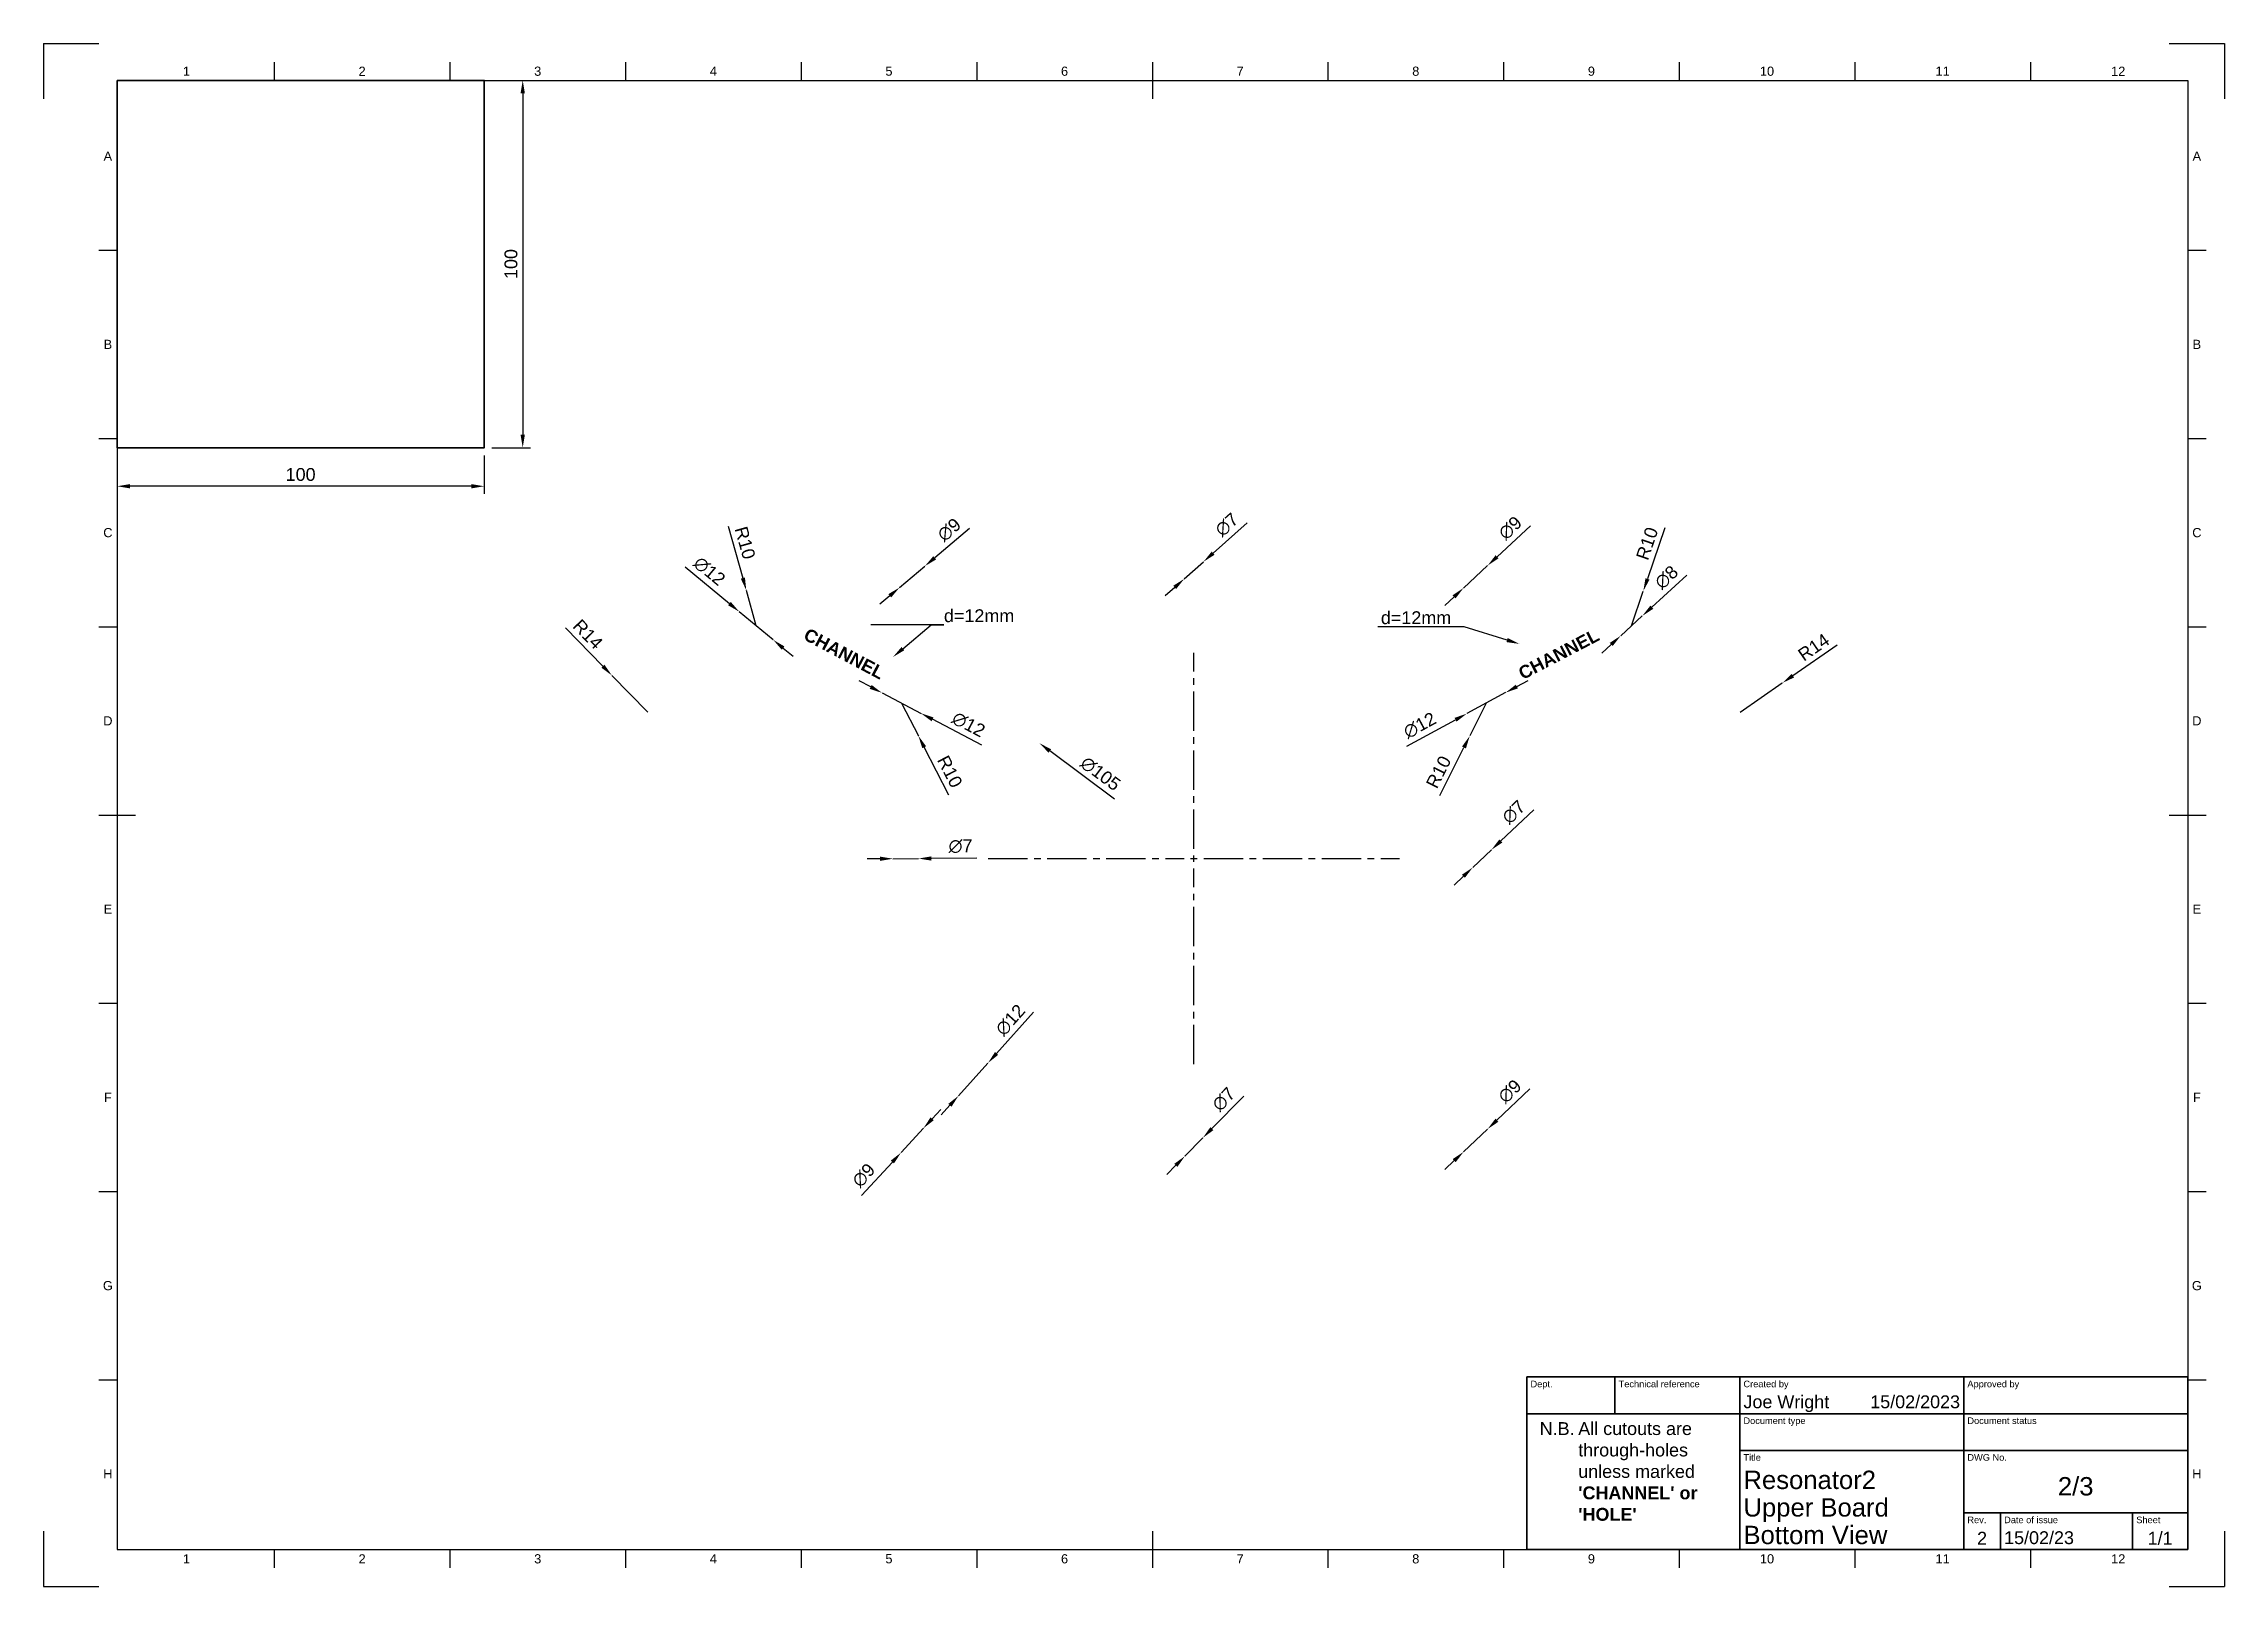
# Paper-space layout 'Sheet1' of a CAD drawing. Header units: millimetres. Extents: x 0 to 594, y 0 to 420.
import ezdxf
from ezdxf import colors
from ezdxf.entities.mleader import LeaderData, LeaderLine
from ezdxf.enums import TextEntityAlignment as Align
from ezdxf.math import Vec2, Vec3

# ---------------------------------------------------------------- set-up
doc = ezdxf.new("R2010")
doc.units = ezdxf.units.MM
doc.header["$LTSCALE"] = 0.75
doc.linetypes.add('CENTER2', pattern=[28.575, 19.05, -3.175, 3.175, -3.175])
for name, color, linetype, lineweight in [('BORDER', 7, 'Continuous', 25), ('FD_Dimensions', 7, 'Continuous', 25), ('Leaders', 7, 'Continuous', 25), ('Notes', 7, 'Continuous', 25), ('Sketch1', 7, 'Continuous', 35), ('Smart Centers', 7, 'CENTER2', 25), ('TITLEBLOCK', 7, 'Continuous', 35)]:
    doc.layers.add(name, color=color, linetype=linetype, lineweight=lineweight)
doc.styles.add('FusionTitle', font='Arial.ttf')
doc.styles.get("Standard").update_dxf_attribs({"font": 'Arial.ttf'})
doc.dimstyles.new('Dim-ISO-25', dxfattribs={"dimtxt": 3.5, "dimasz": 3.5, "dimexe": 2.1, "dimexo": 2.1, "dimgap": 1.4, "dimtad": 1, "dimzin": 12, "dimdsep": 46, "dimtxsty": 'Standard', "dimcen": 0, "dimazin": 3, "dimtp": 0.1, "dimtm": 0.1, "dimtfac": 0.714286, "dimtmove": 0, "dimatfit": 3, "dimfxl": 1, "dimtzin": 12, "dimarcsym": 0})

# ---------------------------------------------------------------- blocks, each defined once
blk = doc.blocks.new('ISO_TITLEBLOCK')
at = {"layer": 'TITLEBLOCK'}
for p, q in [((0, 47), (-180, 47)), ((-180, 47), (-180, 0)), ((-156, 37), (-156, 47)), ((-122, 0), (-122, 47)), ((-61, 0), (-61, 47)), ((0, 0), (0, 47)), ((-180, 37), (0, 37)), ((-122, 27), (0, 27)), ((-61, 10), (0, 10)), ((-51, 0), (-51, 10)), ((-15, 0), (-15, 10)), ((-180, 0), (0, 0))]:
    blk.add_line(p, q, dxfattribs=at)
at = {"layer": 'TITLEBLOCK', "style": 'FusionTitle'}
for s, p in [('Dept.', (-179, 46)), ('Technical reference', (-155, 46)), ('Created by', (-121, 46)), ('Approved by', (-60, 46)), ('Document type', (-121, 36)), ('Document status', (-60, 36)), ('Title', (-121, 26)), ('DWG No.', (-60, 26)), ('Rev.', (-60, 9)), ('Date of issue', (-50, 9)), ('Sheet', (-14, 9))]:
    blk.add_text(s, height=1.8, dxfattribs=at).set_placement(p, align=Align.TOP_LEFT)
for tag, height, p in [('DEPT', 3.5, (-179, 42)), ('TECHNICAL_REFERENCE', 3.5, (-155, 42)), ('CREATED_BY', 3.5, (-121, 42)), ('APPROVED_BY', 3.5, (-60, 42)), ('DOCUMENT_TYPE', 3.5, (-121, 32)), ('DOCUMENT_STATUS', 3.5, (-60, 32)), ('TITLE_1', 5, (-121, 21.5)), ('TITLE_2', 5, (-121, 14)), ('TITLE_3', 5, (-121, 6.5)), ('DATE_OF_ISSUE', 3.5, (-50, 5))]:
    blk.add_attdef(tag, text='', height=height, dxfattribs=at).set_placement(p, align=Align.TOP_LEFT)
for tag, p in [('CREATED_DATE', (-62, 42)), ('APPROVED_DATE', (-0.99, 42))]:
    blk.add_attdef(tag, text='', height=3.5, dxfattribs=at).set_placement(p, align=Align.TOP_RIGHT)
for tag, height, p in [('DRAWING_NUMBER', 5, (-30.5, 19.75)), ('REV', 3.5, (-56, 4.85)), ('SHEET', 3.5, (-7.5, 4.85))]:
    blk.add_attdef(tag, text='', height=height, dxfattribs=at).set_placement(p, align=Align.TOP_CENTER)
blk = doc.blocks.new('ISO_A2_SHEET')
at = {"layer": 'BORDER'}
for p, q in [((20, 410), (584, 410)), ((20, 410), (20, 10)), ((62.8335, 415), (62.8335, 410)), ((110.6668, 415), (110.6668, 410)), ((158.5001, 415), (158.5001, 410)), ((206.3334, 415), (206.3334, 410)), ((254.1667, 415), (254.1667, 410)), ((302, 415), (302, 405)), ((349.8333, 415), (349.8333, 410)), ((397.6666, 415), (397.6666, 410)), ((445.4999, 415), (445.4999, 410)), ((493.3332, 415), (493.3332, 410)), ((541.1665, 415), (541.1665, 410)), ((584, 410), (584, 10)), ((15, 363.75), (20, 363.75)), ((584, 363.75), (589, 363.75)), ((15, 312.5), (20, 312.5)), ((584, 312.5), (589, 312.5)), ((15, 261.25), (20, 261.25)), ((584, 261.25), (589, 261.25)), ((15, 210), (25, 210)), ((579, 210), (589, 210)), ((15, 158.75), (20, 158.75)), ((584, 158.75), (589, 158.75)), ((15, 107.5), (20, 107.5)), ((584, 107.5), (589, 107.5)), ((15, 56.25), (20, 56.25)), ((584, 56.25), (589, 56.25)), ((302, 15), (302, 5)), ((20, 10), (584, 10)), ((62.8335, 10), (62.8335, 5)), ((110.6668, 10), (110.6668, 5)), ((158.5001, 10), (158.5001, 5)), ((206.3334, 10), (206.3334, 5)), ((254.1667, 10), (254.1667, 5)), ((349.8333, 10), (349.8333, 5)), ((397.6666, 10), (397.6666, 5)), ((445.4999, 10), (445.4999, 5)), ((493.3332, 10), (493.3332, 5)), ((541.1665, 10), (541.1665, 5))]:
    blk.add_line(p, q, dxfattribs=at)
at = {"layer": 'Defpoints'}
for p, q in [((0, 420), (15, 420)), ((0, 420), (0, 405)), ((579, 420), (594, 420)), ((594, 420), (594, 405)), ((0, 15), (0, 0)), ((594, 15), (594, 0)), ((0, 0), (15, 0)), ((579, 0), (594, 0))]:
    blk.add_line(p, q, dxfattribs=at)
at = {"layer": 'BORDER', "style": 'FusionTitle'}
for s, p in [('1', (38.91685, 412.5)), ('2', (86.75015, 412.5)), ('3', (134.58345, 412.5)), ('4', (182.41675, 412.5)), ('5', (230.25005, 412.5)), ('6', (278.08335, 412.5)), ('7', (325.91665, 412.5)), ('8', (373.74995, 412.5)), ('9', (421.58325, 412.5)), ('10', (469.41655, 412.5)), ('11', (517.24985, 412.5)), ('12', (565.08315, 412.5)), ('A', (17.5, 389.375)), ('A', (586.5, 389.375)), ('B', (17.5, 338.125)), ('B', (586.5, 338.125)), ('C', (17.5, 286.875)), ('C', (586.5, 286.875)), ('D', (17.5, 235.625)), ('D', (586.5, 235.625)), ('E', (17.5, 184.375)), ('E', (586.5, 184.375)), ('F', (17.5, 133.125)), ('F', (586.5, 133.125)), ('G', (17.5, 81.875)), ('G', (586.5, 81.875)), ('H', (17.5, 30.625)), ('H', (586.5, 30.625)), ('1', (38.91685, 7.5)), ('2', (86.75015, 7.5)), ('3', (134.58345, 7.5)), ('4', (182.41675, 7.5)), ('5', (230.25005, 7.5)), ('6', (278.08335, 7.5)), ('7', (325.91665, 7.5)), ('8', (373.74995, 7.5)), ('9', (421.58325, 7.5)), ('10', (469.41655, 7.5)), ('11', (517.24985, 7.5)), ('12', (565.08315, 7.5))]:
    blk.add_text(s, height=2.5, dxfattribs=at).set_placement(p, align=Align.MIDDLE)
blk = doc.blocks.new('*D20')
at = {"layer": 'Defpoints', "color": 0, "transparency": 16777216}
for p in [(120, 410), (120, 310), (130.5, 310)]:
    blk.add_point(p, dxfattribs=at)
at = {"layer": 'FD_Dimensions', "color": 0, "lineweight": -2, "transparency": 16777216}
for p, q in [((122.1, 410), (132.6, 410)), ((130.5, 406.5), (130.5, 313.5)), ((122.1, 310), (132.6, 310))]:
    blk.add_line(p, q, dxfattribs=at)
at = {"layer": 'FD_Dimensions', "color": 0, "transparency": 16777216}
for points in [[(129.92, 406.5), (131.08, 406.5), (130.5, 410)], [(129.92, 313.5), (131.08, 313.5), (130.5, 310)]]:
    blk.add_solid(points, dxfattribs=at)
at = {"layer": 'FD_Dimensions', "color": 0, "transparency": 16777216, "insert": (127.31, 360), "char_height": 3.5, "attachment_point": 5, "rotation": 90}
blk.add_mtext('100', dxfattribs=at)
blk = doc.blocks.new('*D21')
at = {"layer": 'Defpoints', "color": 0, "transparency": 16777216}
for p in [(20, 310), (120, 310), (20, 299.5)]:
    blk.add_point(p, dxfattribs=at)
at = {"layer": 'FD_Dimensions', "color": 0, "lineweight": -2, "transparency": 16777216}
for p, q in [((20, 307.9), (20, 297.4)), ((120, 307.9), (120, 297.4)), ((116.5, 299.5), (23.5, 299.5))]:
    blk.add_line(p, q, dxfattribs=at)
at = {"layer": 'FD_Dimensions', "color": 0, "transparency": 16777216}
for points in [[(23.5, 300.08), (23.5, 298.92), (20, 299.5)], [(116.5, 300.08), (116.5, 298.92), (120, 299.5)]]:
    blk.add_solid(points, dxfattribs=at)
at = {"layer": 'FD_Dimensions', "color": 0, "transparency": 16777216, "insert": (70, 302.69), "char_height": 3.5, "attachment_point": 5}
blk.add_mtext('100', dxfattribs=at)
blk = doc.blocks.new('*D22')
at = {"layer": 'Defpoints', "color": 0, "transparency": 16777216}
for p in [(189.5, 265.33), (198.74, 257.67)]:
    blk.add_point(p, dxfattribs=at)
at = {"layer": 'FD_Dimensions', "color": 0, "lineweight": -2, "transparency": 16777216}
for p, q in [((174.77, 277.53), (186.8, 267.56)), ((198.74, 257.67), (189.5, 265.33)), ((201.43, 255.44), (204.13, 253.21))]:
    blk.add_line(p, q, dxfattribs=at)
at = {"layer": 'FD_Dimensions', "color": 0, "transparency": 16777216}
for points in [[(187.17, 268.01), (186.43, 267.11), (189.5, 265.33)], [(201.8, 255.89), (201.06, 254.99), (198.74, 257.67)]]:
    blk.add_solid(points, dxfattribs=at)
at = {"layer": 'FD_Dimensions', "color": 0, "transparency": 16777216, "insert": (181.33, 276.37), "char_height": 3.5, "attachment_point": 5, "rotation": 320.35192}
blk.add_mtext('∅12', dxfattribs=at)
blk = doc.blocks.new('*D23')
at = {"layer": 'Defpoints', "color": 0, "transparency": 16777216}
for p in [(228.38, 243.24), (239.01, 237.67)]:
    blk.add_point(p, dxfattribs=at)
at = {"layer": 'FD_Dimensions', "color": 0, "lineweight": -2, "transparency": 16777216}
for p, q in [((225.28, 244.86), (222.18, 246.49)), ((228.38, 243.24), (239.01, 237.67)), ((255.53, 229.03), (242.11, 236.05))]:
    blk.add_line(p, q, dxfattribs=at)
at = {"layer": 'FD_Dimensions', "color": 0, "transparency": 16777216}
for points in [[(225.55, 245.38), (225.01, 244.35), (228.38, 243.24)], [(242.38, 236.57), (241.84, 235.53), (239.01, 237.67)]]:
    blk.add_solid(points, dxfattribs=at)
at = {"layer": 'FD_Dimensions', "color": 0, "transparency": 16777216, "insert": (251.92, 234.62), "char_height": 3.5, "attachment_point": 5, "rotation": 332.36103}
blk.add_mtext('∅12', dxfattribs=at)
blk = doc.blocks.new('*D24')
at = {"layer": 'Defpoints', "color": 0, "transparency": 16777216}
for p in [(398.21, 243.31), (387.66, 237.6)]:
    blk.add_point(p, dxfattribs=at)
at = {"layer": 'FD_Dimensions', "color": 0, "lineweight": -2, "transparency": 16777216}
for p, q in [((401.28, 244.98), (404.36, 246.65)), ((398.21, 243.31), (387.66, 237.6)), ((371.32, 228.74), (384.58, 235.93))]:
    blk.add_line(p, q, dxfattribs=at)
at = {"layer": 'FD_Dimensions', "color": 0, "transparency": 16777216}
for points in [[(401.01, 245.49), (401.56, 244.47), (398.21, 243.31)], [(384.3, 236.44), (384.86, 235.42), (387.66, 237.6)]]:
    blk.add_solid(points, dxfattribs=at)
at = {"layer": 'FD_Dimensions', "color": 0, "transparency": 16777216, "insert": (374.84, 234.39), "char_height": 3.5, "attachment_point": 5, "rotation": 28.45504}
blk.add_mtext('∅12', dxfattribs=at)
blk = doc.blocks.new('*D25')
at = {"layer": 'Defpoints', "color": 0, "transparency": 16777216}
for p in [(435.46, 264.2), (429.57, 258.8)]:
    blk.add_point(p, dxfattribs=at)
at = {"layer": 'FD_Dimensions', "color": 0, "lineweight": -2, "transparency": 16777216}
for p, q in [((447.55, 275.29), (438.04, 266.57)), ((429.57, 258.8), (435.46, 264.2)), ((426.99, 256.43), (424.41, 254.07))]:
    blk.add_line(p, q, dxfattribs=at)
at = {"layer": 'FD_Dimensions', "color": 0, "transparency": 16777216}
for points in [[(437.65, 267), (438.44, 266.14), (435.46, 264.2)], [(426.59, 256.86), (427.38, 256), (429.57, 258.8)]]:
    blk.add_solid(points, dxfattribs=at)
at = {"layer": 'FD_Dimensions', "color": 0, "transparency": 16777216, "insert": (442.05, 274.7), "char_height": 3.5, "attachment_point": 5, "rotation": 42.52083}
blk.add_mtext('∅8', dxfattribs=at)
blk = doc.blocks.new('*D26')
at = {"layer": 'Defpoints', "color": 0, "transparency": 16777216}
for p in [(435.73, 270.97), (432.51, 261.5)]:
    blk.add_point(p, dxfattribs=at)
at = {"layer": 'FD_Dimensions', "color": 0, "lineweight": -2, "transparency": 16777216}
for p, q in [((441.58, 288.15), (436.86, 274.28)), ((432.51, 261.5), (435.73, 270.97))]:
    blk.add_line(p, q, dxfattribs=at)
at = {"layer": 'FD_Dimensions', "color": 0, "transparency": 16777216}
blk.add_solid([(436.31, 274.47), (437.41, 274.09), (435.73, 270.97)], dxfattribs=at)
at = {"layer": 'FD_Dimensions', "color": 0, "transparency": 16777216, "insert": (436.77, 283.9), "char_height": 3.5, "attachment_point": 5, "rotation": 71.20539}
blk.add_mtext('R10', dxfattribs=at)
blk = doc.blocks.new('*D27')
at = {"layer": 'Defpoints', "color": 0, "transparency": 16777216}
for p in [(191.41, 271.13), (194.12, 261.5)]:
    blk.add_point(p, dxfattribs=at)
at = {"layer": 'FD_Dimensions', "color": 0, "lineweight": -2, "transparency": 16777216}
for p, q in [((186.49, 288.6), (190.46, 274.5)), ((194.12, 261.5), (191.41, 271.13))]:
    blk.add_line(p, q, dxfattribs=at)
at = {"layer": 'FD_Dimensions', "color": 0, "transparency": 16777216}
blk.add_solid([(191.02, 274.65), (189.9, 274.34), (191.41, 271.13)], dxfattribs=at)
at = {"layer": 'FD_Dimensions', "color": 0, "transparency": 16777216, "insert": (191.07, 284.1), "char_height": 3.5, "attachment_point": 5, "rotation": 285.72545}
blk.add_mtext('R10', dxfattribs=at)
blk = doc.blocks.new('*D28')
at = {"layer": 'Defpoints', "color": 0, "transparency": 16777216}
for p in [(233.7, 240.46), (238.26, 231.56)]:
    blk.add_point(p, dxfattribs=at)
at = {"layer": 'FD_Dimensions', "color": 0, "lineweight": -2, "transparency": 16777216}
for p, q in [((233.7, 240.46), (238.26, 231.56)), ((246.55, 215.41), (239.86, 228.44))]:
    blk.add_line(p, q, dxfattribs=at)
at = {"layer": 'FD_Dimensions', "color": 0, "transparency": 16777216}
blk.add_solid([(240.38, 228.71), (239.34, 228.18), (238.26, 231.56)], dxfattribs=at)
at = {"layer": 'FD_Dimensions', "color": 0, "transparency": 16777216, "insert": (246.84, 221.82), "char_height": 3.5, "attachment_point": 5, "rotation": 297.15627}
blk.add_mtext('R10', dxfattribs=at)
blk = doc.blocks.new('*D29')
at = {"layer": 'Defpoints', "color": 0, "transparency": 16777216}
for p in [(392.93, 240.46), (388.45, 231.52)]:
    blk.add_point(p, dxfattribs=at)
at = {"layer": 'FD_Dimensions', "color": 0, "lineweight": -2, "transparency": 16777216}
for p, q in [((392.93, 240.46), (388.45, 231.52)), ((380.32, 215.29), (386.88, 228.39))]:
    blk.add_line(p, q, dxfattribs=at)
at = {"layer": 'FD_Dimensions', "color": 0, "transparency": 16777216}
blk.add_solid([(386.36, 228.65), (387.41, 228.12), (388.45, 231.52)], dxfattribs=at)
at = {"layer": 'FD_Dimensions', "color": 0, "transparency": 16777216, "insert": (379.97, 221.7), "char_height": 3.5, "attachment_point": 5, "rotation": 63.38524}
blk.add_mtext('R10', dxfattribs=at)
blk = doc.blocks.new('*D30')
at = {"layer": 'Defpoints', "color": 0, "transparency": 16777216}
for p in [(240.03, 277.75), (233.15, 271.94)]:
    blk.add_point(p, dxfattribs=at)
at = {"layer": 'FD_Dimensions', "color": 0, "lineweight": -2, "transparency": 16777216}
for p, q in [((252.19, 288), (242.71, 280)), ((233.15, 271.94), (240.03, 277.75)), ((230.48, 269.69), (227.8, 267.43))]:
    blk.add_line(p, q, dxfattribs=at)
at = {"layer": 'FD_Dimensions', "color": 0, "transparency": 16777216}
for points in [[(242.33, 280.45), (243.09, 279.56), (240.03, 277.75)], [(230.1, 270.13), (230.86, 269.24), (233.15, 271.94)]]:
    blk.add_solid(points, dxfattribs=at)
at = {"layer": 'FD_Dimensions', "color": 0, "transparency": 16777216, "insert": (246.67, 287.64), "char_height": 3.5, "attachment_point": 5, "rotation": 40.14995}
blk.add_mtext('∅9', dxfattribs=at)
blk = doc.blocks.new('*D31')
at = {"layer": 'Defpoints', "color": 0, "transparency": 16777216}
for p in [(393.33, 277.91), (386.74, 271.78)]:
    blk.add_point(p, dxfattribs=at)
at = {"layer": 'FD_Dimensions', "color": 0, "lineweight": -2, "transparency": 16777216}
for p, q in [((404.97, 288.75), (395.89, 280.29)), ((386.74, 271.78), (393.33, 277.91)), ((384.18, 269.39), (381.62, 267.01))]:
    blk.add_line(p, q, dxfattribs=at)
at = {"layer": 'FD_Dimensions', "color": 0, "transparency": 16777216}
for points in [[(395.49, 280.72), (396.29, 279.87), (393.33, 277.91)], [(383.78, 269.82), (384.58, 268.97), (386.74, 271.78)]]:
    blk.add_solid(points, dxfattribs=at)
at = {"layer": 'FD_Dimensions', "color": 0, "transparency": 16777216, "insert": (399.48, 288.12), "char_height": 3.5, "attachment_point": 5, "rotation": 42.95172}
blk.add_mtext('∅9', dxfattribs=at)
blk = doc.blocks.new('*D32')
at = {"layer": 'Defpoints', "color": 0, "transparency": 16777216}
for p in [(310.7, 274.3), (315.93, 278.95)]:
    blk.add_point(p, dxfattribs=at)
at = {"layer": 'FD_Dimensions', "color": 0, "lineweight": -2, "transparency": 16777216}
for p, q in [((327.81, 289.52), (318.55, 281.28)), ((310.7, 274.3), (315.93, 278.95)), ((308.09, 271.97), (305.47, 269.64))]:
    blk.add_line(p, q, dxfattribs=at)
at = {"layer": 'FD_Dimensions', "color": 0, "transparency": 16777216}
for points in [[(318.16, 281.71), (318.93, 280.84), (315.93, 278.95)], [(307.7, 272.41), (308.47, 271.53), (310.7, 274.3)]]:
    blk.add_solid(points, dxfattribs=at)
at = {"layer": 'FD_Dimensions', "color": 0, "transparency": 16777216, "insert": (322.3, 289.01), "char_height": 3.5, "attachment_point": 5, "rotation": 41.65615}
blk.add_mtext('∅7', dxfattribs=at)
blk = doc.blocks.new('*D33')
at = {"layer": 'Defpoints', "color": 0, "transparency": 16777216}
for p in [(394.36, 200.52), (389.27, 195.72)]:
    blk.add_point(p, dxfattribs=at)
at = {"layer": 'FD_Dimensions', "color": 0, "lineweight": -2, "transparency": 16777216}
for p, q in [((405.93, 211.44), (396.91, 202.93)), ((389.27, 195.72), (394.36, 200.52)), ((386.72, 193.32), (384.18, 190.92))]:
    blk.add_line(p, q, dxfattribs=at)
at = {"layer": 'FD_Dimensions', "color": 0, "transparency": 16777216}
for points in [[(396.51, 203.35), (397.31, 202.5), (394.36, 200.52)], [(386.32, 193.74), (387.12, 192.89), (389.27, 195.72)]]:
    blk.add_solid(points, dxfattribs=at)
at = {"layer": 'FD_Dimensions', "color": 0, "transparency": 16777216, "insert": (400.44, 210.77), "char_height": 3.5, "attachment_point": 5, "rotation": 43.33498}
blk.add_mtext('∅7', dxfattribs=at)
blk = doc.blocks.new('*D34')
at = {"layer": 'Defpoints', "color": 0, "transparency": 16777216}
for p in [(393.31, 124.49), (386.77, 118.31)]:
    blk.add_point(p, dxfattribs=at)
at = {"layer": 'FD_Dimensions', "color": 0, "lineweight": -2, "transparency": 16777216}
for p, q in [((404.86, 135.43), (395.85, 126.9)), ((386.77, 118.31), (393.31, 124.49)), ((384.23, 115.9), (381.68, 113.5))]:
    blk.add_line(p, q, dxfattribs=at)
at = {"layer": 'FD_Dimensions', "color": 0, "transparency": 16777216}
for points in [[(395.45, 127.32), (396.25, 126.48), (393.31, 124.49)], [(383.82, 116.33), (384.63, 115.48), (386.77, 118.31)]]:
    blk.add_solid(points, dxfattribs=at)
at = {"layer": 'FD_Dimensions', "color": 0, "transparency": 16777216, "insert": (399.37, 134.75), "char_height": 3.5, "attachment_point": 5, "rotation": 43.41495}
blk.add_mtext('∅9', dxfattribs=at)
blk = doc.blocks.new('*D35')
at = {"layer": 'Defpoints', "color": 0, "transparency": 16777216}
for p in [(315.77, 122.12), (310.86, 117.13)]:
    blk.add_point(p, dxfattribs=at)
at = {"layer": 'FD_Dimensions', "color": 0, "lineweight": -2, "transparency": 16777216}
for p, q in [((326.91, 133.46), (318.22, 124.62)), ((310.86, 117.13), (315.77, 122.12)), ((308.41, 114.63), (305.96, 112.13))]:
    blk.add_line(p, q, dxfattribs=at)
at = {"layer": 'FD_Dimensions', "color": 0, "transparency": 16777216}
for points in [[(317.8, 125.02), (318.64, 124.21), (315.77, 122.12)], [(307.99, 115.04), (308.83, 114.22), (310.86, 117.13)]]:
    blk.add_solid(points, dxfattribs=at)
at = {"layer": 'FD_Dimensions', "color": 0, "transparency": 16777216, "insert": (321.45, 132.59), "char_height": 3.5, "attachment_point": 5, "rotation": 45.51048}
blk.add_mtext('∅7', dxfattribs=at)
blk = doc.blocks.new('*D36')
at = {"layer": 'Defpoints', "color": 0, "transparency": 16777216}
for p in [(239.64, 124.71), (233.55, 118.09)]:
    blk.add_point(p, dxfattribs=at)
at = {"layer": 'FD_Dimensions', "color": 0, "lineweight": -2, "transparency": 16777216}
for p, q in [((242.01, 127.29), (244.38, 129.86)), ((239.64, 124.71), (233.55, 118.09)), ((222.77, 106.39), (231.18, 115.52))]:
    blk.add_line(p, q, dxfattribs=at)
at = {"layer": 'FD_Dimensions', "color": 0, "transparency": 16777216}
for points in [[(241.58, 127.68), (242.44, 126.89), (239.64, 124.71)], [(230.75, 115.91), (231.6, 115.12), (233.55, 118.09)]]:
    blk.add_solid(points, dxfattribs=at)
at = {"layer": 'FD_Dimensions', "color": 0, "transparency": 16777216, "insert": (223.37, 111.89), "char_height": 3.5, "attachment_point": 5, "rotation": 47.36181}
blk.add_mtext('∅9', dxfattribs=at)
blk = doc.blocks.new('*D37')
at = {"layer": 'Defpoints', "color": 0, "transparency": 16777216}
for p in [(257.23, 142.48), (249.2, 133.56)]:
    blk.add_point(p, dxfattribs=at)
at = {"layer": 'FD_Dimensions', "color": 0, "lineweight": -2, "transparency": 16777216}
for p, q in [((269.67, 156.29), (259.57, 145.08)), ((249.2, 133.56), (257.23, 142.48)), ((246.85, 130.96), (244.51, 128.36))]:
    blk.add_line(p, q, dxfattribs=at)
at = {"layer": 'FD_Dimensions', "color": 0, "transparency": 16777216}
for points in [[(259.14, 145.47), (260, 144.69), (257.23, 142.48)], [(246.42, 131.35), (247.29, 130.57), (249.2, 133.56)]]:
    blk.add_solid(points, dxfattribs=at)
at = {"layer": 'FD_Dimensions', "color": 0, "transparency": 16777216, "insert": (263.35, 154.18), "char_height": 3.5, "attachment_point": 5, "rotation": 47.99051}
blk.add_mtext('∅12', dxfattribs=at)
blk = doc.blocks.new('*D38')
at = {"layer": 'Defpoints', "color": 0, "transparency": 16777216}
for p in [(231.32, 198.1), (238.32, 198.14)]:
    blk.add_point(p, dxfattribs=at)
at = {"layer": 'FD_Dimensions', "color": 0, "lineweight": -2, "transparency": 16777216}
for p, q in [((227.82, 198.08), (224.32, 198.06)), ((231.32, 198.1), (238.32, 198.14)), ((254.22, 198.23), (241.82, 198.16))]:
    blk.add_line(p, q, dxfattribs=at)
at = {"layer": 'FD_Dimensions', "color": 0, "transparency": 16777216}
for points in [[(227.81, 198.67), (227.82, 197.5), (231.32, 198.1)], [(241.81, 198.74), (241.82, 197.58), (238.32, 198.14)]]:
    blk.add_solid(points, dxfattribs=at)
at = {"layer": 'FD_Dimensions', "color": 0, "transparency": 16777216, "insert": (249.75, 201.49), "char_height": 3.5, "attachment_point": 5, "rotation": 0.31829}
blk.add_mtext('∅7', dxfattribs=at)
blk = doc.blocks.new('*D39')
at = {"layer": 'Defpoints', "color": 0, "transparency": 16777216}
for p in [(473.59, 245.94), (462.07, 237.98)]:
    blk.add_point(p, dxfattribs=at)
at = {"layer": 'FD_Dimensions', "color": 0, "lineweight": -2, "transparency": 16777216}
for p, q in [((488.52, 256.25), (476.47, 247.92)), ((462.07, 237.98), (473.59, 245.94))]:
    blk.add_line(p, q, dxfattribs=at)
at = {"layer": 'FD_Dimensions', "color": 0, "transparency": 16777216}
blk.add_solid([(476.14, 248.4), (476.8, 247.44), (473.59, 245.94)], dxfattribs=at)
at = {"layer": 'FD_Dimensions', "color": 0, "transparency": 16777216, "insert": (482.14, 255.68), "char_height": 3.5, "attachment_point": 5, "rotation": 34.62759}
blk.add_mtext('R14', dxfattribs=at)
blk = doc.blocks.new('*D40')
at = {"layer": 'Defpoints', "color": 0, "transparency": 16777216}
for p in [(154.79, 248), (164.56, 237.98)]:
    blk.add_point(p, dxfattribs=at)
at = {"layer": 'FD_Dimensions', "color": 0, "lineweight": -2, "transparency": 16777216}
for p, q in [((142.12, 261), (152.34, 250.51)), ((164.56, 237.98), (154.79, 248))]:
    blk.add_line(p, q, dxfattribs=at)
at = {"layer": 'FD_Dimensions', "color": 0, "transparency": 16777216}
blk.add_solid([(152.76, 250.92), (151.93, 250.1), (154.79, 248)], dxfattribs=at)
at = {"layer": 'FD_Dimensions', "color": 0, "transparency": 16777216, "insert": (148.27, 259.21), "char_height": 3.5, "attachment_point": 5, "rotation": 314.28533}
blk.add_mtext('R14', dxfattribs=at)
blk = doc.blocks.new('*U41')
at = {"layer": 'Smart Centers', "color": 0, "ltscale": 0.75, "transparency": 16777216}
for p, q in [((0, 2.68), (0, 56)), ((-56, 0), (-2.68, 0)), ((2.68, 0), (56, 0)), ((0, -56), (0, -2.68))]:
    blk.add_line(p, q, dxfattribs=at)
at = {"layer": 'Smart Centers', "color": 0, "linetype": 'Continuous', "ltscale": 0.75, "transparency": 16777216}
for p, q in [((-0.89, 0), (0.89, 0)), ((0, -0.89), (0, 0.89))]:
    blk.add_line(p, q, dxfattribs=at)
blk = doc.blocks.new('*D42')
at = {"layer": 'Defpoints', "color": 0, "transparency": 16777216}
for p in [(271.25, 229.54), (355.38, 166.7)]:
    blk.add_point(p, dxfattribs=at)
at = {"layer": 'FD_Dimensions', "color": 0, "lineweight": -2, "transparency": 16777216}
blk.add_line((291.65, 214.31), (274.06, 227.45), dxfattribs=at)
at = {"layer": 'FD_Dimensions', "color": 0, "transparency": 16777216}
blk.add_solid([(274.41, 227.91), (273.71, 226.98), (271.25, 229.54)], dxfattribs=at)
at = {"layer": 'FD_Dimensions', "color": 0, "transparency": 16777216, "insert": (287.86, 221.24), "char_height": 3.5, "attachment_point": 5, "rotation": 323.241}
blk.add_mtext('∅105', dxfattribs=at)

psp = doc.layouts.new('Sheet1')

# ---------------------------------------------------------------- linework, layer by layer
at = {"layer": 'Sketch1'}
psp.add_lwpolyline([(20, 410), (120, 410), (120, 310), (20, 310)], close=True, dxfattribs=at)

# ---------------------------------------------------------------- block references
at = {"layer": 'BORDER'}
psp.add_blockref('ISO_A2_SHEET', (0, 0), dxfattribs=at)
at = {"layer": 'Smart Centers', "ltscale": 0.75}
psp.add_blockref('*U41', (313.315, 198.122), dxfattribs=at)
at = {"layer": 'TITLEBLOCK'}
psp.add_blockref('ISO_TITLEBLOCK', (584, 10), dxfattribs=at).add_auto_attribs({'DATE_OF_ISSUE': '15/02/23', 'REV': '2', 'TITLE_3': 'Bottom View', 'CREATED_DATE': '15/02/2023', 'SHEET': '1/1', 'TITLE_2': 'Upper Board', 'DRAWING_NUMBER': '2/3', 'TITLE_1': 'Resonator2', 'CREATED_BY': 'Joe Wright'})

# ---------------------------------------------------------------- texts
at = {"layer": 'Notes', "char_height": 3.5, "attachment_point": 1}
for width, insert, rotation in [(20.65951, (208.333, 261.068), 332.099287), (37.77299, (401.292, 249.833), 27.438266)]:
    psp.add_mtext_dynamic_manual_height_columns('{\\fArial|b1|i0|c0|p34;CHANNEL}', width=width, gutter_width=17.5, heights=[0], dxfattribs=dict(at, insert=insert, rotation=rotation))
at = {"layer": 'Notes', "insert": (404, 44.704), "char_height": 3.5, "attachment_point": 1}
psp.add_mtext_dynamic_manual_height_columns("\\pi-10.5,l14,t14;N.B.^IAll cutouts are through-holes unless marked {\\fArial|b1|i0|c0|p34;'CHANNEL' or 'HOLE'}", width=55.19299, gutter_width=17.5, heights=[0], dxfattribs=at)

# ---------------------------------------------------------------- dimensions: what is measured, and where the dimension line sits
at = {"layer": 'FD_Dimensions'}
for p1, p2, picture, middle in [((120, 410), (120, 310), '*D20', (127.313, 360)), ((120, 310), (20, 310), '*D21', (70, 302.687))]:
    dim = psp.add_aligned_dim(p1=p1, p2=p2, distance=10.5, dimstyle='Dim-ISO-25', override={"dimclrd": 0, "dimclre": 0}, dxfattribs=at)
    dim.commit()
    dim.dimension.update_dxf_attribs({"geometry": picture, "text_midpoint": middle})
for p1, p2, override, picture, middle in [((233.155, 271.942), (240.034, 277.745), {"dimlfac": -1, "dimclrd": 0, "dimclre": 0}, '*D30', (248.789, 285.131)), ((386.743, 271.777), (393.33, 277.91), {"dimlfac": -1, "dimclrd": 0, "dimclre": 0}, '*D31', (401.714, 285.715)), ((198.737, 257.673), (189.497, 265.33), {"dimlfac": -1}, '*D22', (179.23, 273.838)), ((429.565, 258.798), (435.461, 264.205), {"dimlfac": -1}, '*D25', (444.265, 272.278)), ((228.383, 243.239), (239.013, 237.672), {"dimlfac": -1}, '*D23', (250.394, 231.713)), ((355.376, 166.704), (271.254, 229.541), {"dimlfac": -1, "dimclrd": 0, "dimclre": 0}, '*D42', (285.893, 218.606)), ((389.269, 195.721), (394.361, 200.524), {"dimlfac": -1, "dimclrd": 0, "dimclre": 0}, '*D33', (402.69, 208.383)), ((231.315, 198.103), (238.315, 198.142), {"dimlfac": -1, "dimclrd": 0, "dimclre": 0}, '*D38', (249.766, 198.206)), ((249.196, 133.56), (257.227, 142.477), {"dimlfac": -1, "dimclrd": 0, "dimclre": 0}, '*D37', (265.788, 151.982)), ((310.862, 117.126), (315.768, 122.119), {"dimlfac": -1, "dimclrd": 0, "dimclre": 0}, '*D35', (323.793, 130.288)), ((386.768, 118.309), (393.305, 124.494), {"dimlfac": -1, "dimclrd": 0, "dimclre": 0}, '*D34', (401.626, 132.367)), ((239.642, 124.712), (233.546, 118.091), {"dimlfac": -1, "dimclrd": 0, "dimclre": 0}, '*D36', (225.787, 109.664))]:
    dim = psp.add_diameter_dim_2p(p1=p1, p2=p2, dimstyle='Dim-ISO-25', override=override, dxfattribs=at)
    dim.commit()
    dim.dimension.update_dxf_attribs({"geometry": picture, "text_midpoint": middle, "dimtype": 163})
for p1, p2, picture, middle in [((310.7, 274.296), (315.93, 278.949), '*D32', (324.486, 286.56)), ((398.208, 243.314), (387.657, 237.597), '*D24', (376.41, 231.501))]:
    dim = psp.add_diameter_dim_2p(p1=p1, p2=p2, dimstyle='Dim-ISO-25', override={"dimlfac": -1, "dimclrd": 0, "dimclre": 0}, dxfattribs=at)
    dim.commit()
    dim.dimension.update_dxf_attribs({"geometry": picture, "text_midpoint": middle})
for center, mpoint, picture, middle in [((194.117, 261.501), (191.407, 271.127), '*D27', (187.999, 283.232)), ((432.513, 261.501), (435.735, 270.968), '*D26', (439.786, 282.873)), ((164.563, 237.981), (154.787, 248.003), '*D40', (146.007, 257.005))]:
    dim = psp.add_radius_dim(center=center, mpoint=mpoint, dimstyle='Dim-ISO-25', override={"dimlfac": -1, "dimse1": 1, "dimclrd": 0, "dimclre": 0}, dxfattribs=at)
    dim.commit()
    dim.dimension.update_dxf_attribs({"geometry": picture, "text_midpoint": middle, "dimtype": 164})
for center, mpoint, picture, middle in [((462.068, 237.981), (473.588, 245.936), '*D39', (483.935, 253.081)), ((233.698, 240.456), (238.262, 231.558), '*D28', (244.002, 220.369)), ((392.932, 240.456), (388.452, 231.515), '*D29', (382.819, 220.272))]:
    dim = psp.add_radius_dim(center=center, mpoint=mpoint, dimstyle='Dim-ISO-25', override={"dimlfac": -1, "dimse1": 1, "dimclrd": 0, "dimclre": 0}, dxfattribs=at)
    dim.commit()
    dim.dimension.update_dxf_attribs({"geometry": picture, "text_midpoint": middle})

# ---------------------------------------------------------------- leaders
at = {"layer": 'Leaders'}
ml = psp.add_multileader_mtext('Standard', dxfattribs=at)
ml.set_content('d=12mm', color=256)
ml.set_leader_properties()
ml.build(insert=Vec2(0, 0))
ml.multileader.update_dxf_attribs({"text_left_attachment_type": 5, "text_right_attachment_type": 5, "dogleg_length": 3.5, "arrow_head_size": 3.5})
ctx = ml.context
ctx.base_point, ctx.char_height, ctx.arrow_head_size, ctx.landing_gap_size, ctx.plane_origin = Vec3(245.232, 261.785), 3.5, 3.5, 0, Vec3(231.369, 253.02)
ctx.left_attachment, ctx.right_attachment = 5, 5
notes = []
notes.append((ctx, [(0, (1, 1, 0), (241.732, 261.785), (1, 0), 3.5, [(0, [(231.369, 253.02)], 0, [])])]))
ctx.mtext.insert, ctx.mtext.flow_direction = Vec3(245.232, 266), 5
ml = psp.add_multileader_mtext('Standard', dxfattribs=at)
ml.set_content('d=12mm', color=256)
ml.set_leader_properties()
ml.build(insert=Vec2(0, 0))
ml.multileader.update_dxf_attribs({"text_left_attachment_type": 5, "text_right_attachment_type": 5, "dogleg_length": 3.5, "arrow_head_size": 3.5})
ctx = ml.context
ctx.base_point, ctx.char_height, ctx.arrow_head_size, ctx.landing_gap_size, ctx.plane_origin = Vec3(364.729, 261.248), 3.5, 3.5, 0, Vec3(401.963, 256.583)
ctx.left_attachment, ctx.right_attachment, ctx.text_align_type = 5, 5, 2
notes.append((ctx, [(0, (1, 1, 0), (386.906, 261.248), (-1, 0), 3.5, [(0, [(401.963, 256.583)], 0, [])])]))
ctx.mtext.insert, ctx.mtext.alignment, ctx.mtext.flow_direction = Vec3(383.406, 265.462), 3, 5
for ctx, leaders in notes:
    for number, flags, end, landing, length, lines in leaders:
        leader = LeaderData()
        leader.index, (leader.has_last_leader_line, leader.has_dogleg_vector, leader.attachment_direction) = number, flags
        leader.last_leader_point, leader.dogleg_vector, leader.dogleg_length = Vec3(end), Vec3(landing), length
        for number, points, colour, breaks in lines:
            line = LeaderLine()
            line.index, line.vertices, line.color, line.breaks = number, Vec3.list(points), colors.encode_raw_color(colour), breaks
            leader.lines.append(line)
        ctx.leaders.append(leader)

doc.saveas('drawing.dxf')
